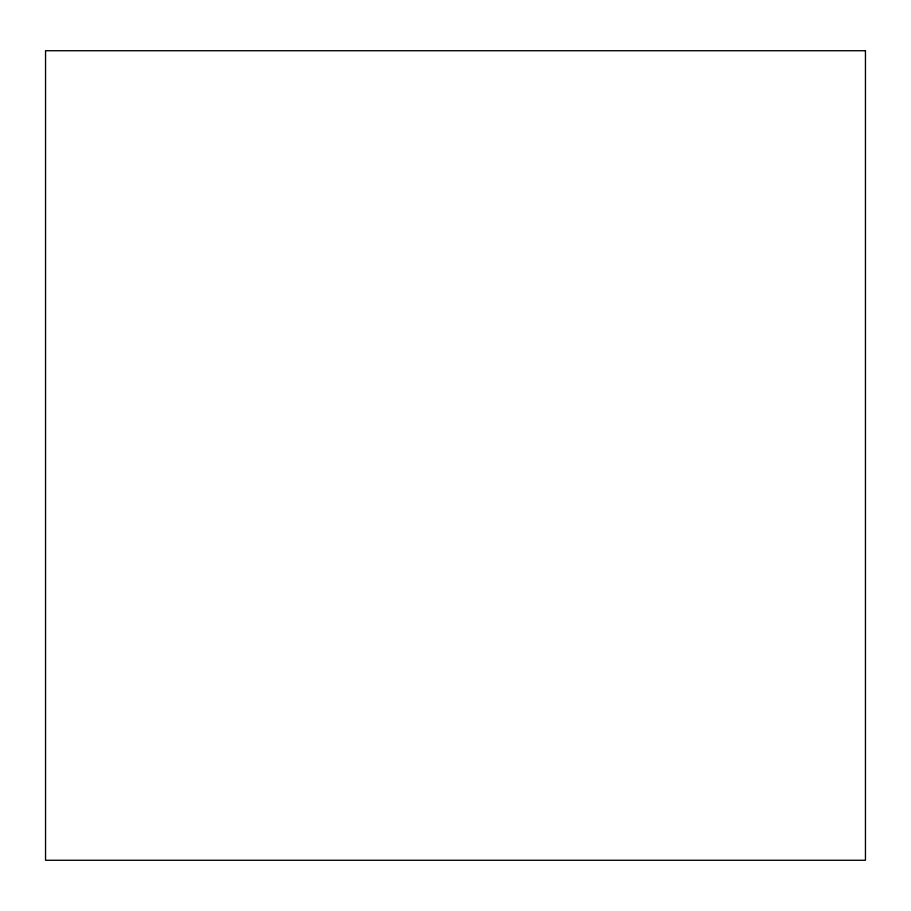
<?xml version="1.0" encoding="UTF-8"?>
<svg xmlns="http://www.w3.org/2000/svg" width="911" height="911" viewBox="0 0 911 911"><rect width="100%" height="100%" fill="white"/><g stroke="black" fill="none" stroke-linecap="round" stroke-linejoin="round"><path stroke-width="1.37" d="M865.45 50.731L45.55 50.731L45.55 860.269L865.45 860.269L865.45 50.731"/></g></svg>
